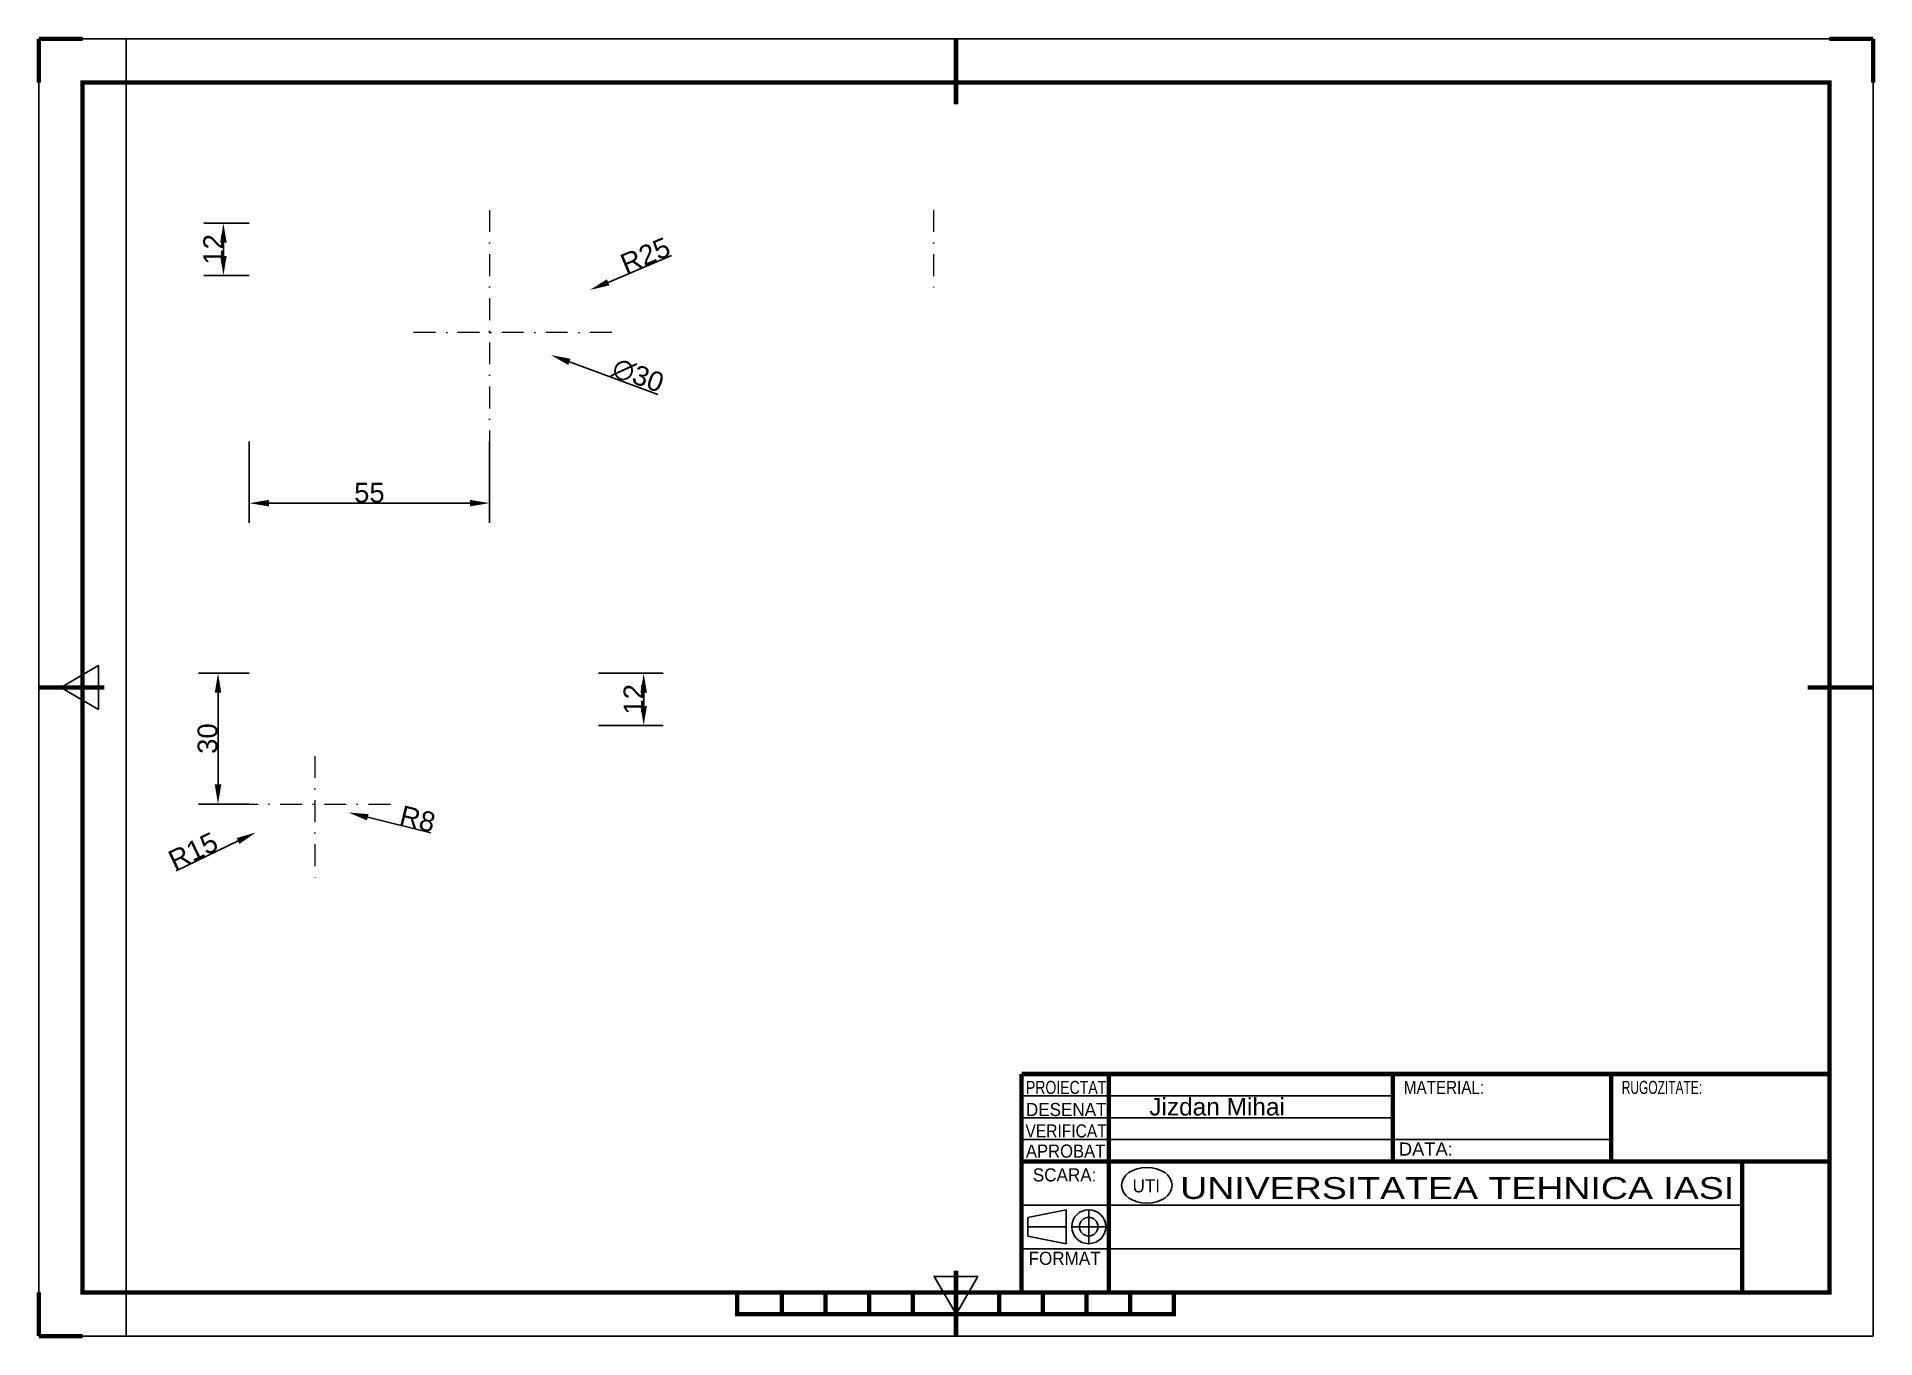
# Paper-space layout 'Layout1' of a CAD drawing. Header units: inches, sheet in millimetres. Extents: x 0 to 420, y 0 to 298.
import ezdxf
from ezdxf.enums import TextEntityAlignment as Align

# ---------------------------------------------------------------- set-up
doc = ezdxf.new("R2010")
doc.units = ezdxf.units.IN
doc.header["$LTSCALE"] = 10
doc.header["$MEASUREMENT"] = 0
doc.linetypes.add('DASHDOT', pattern=[1, 0.5, -0.25, 0, -0.25])
doc.layers.add('axe', color=240, linetype='DASHDOT', lineweight=20)
doc.layers.add('FORMAT', color=222, linetype='Continuous')
doc.styles.get("Standard").update_dxf_attribs({"font": 'arial.ttf'})
doc.styles.add('Text 4.5', font='arial.ttf')
doc.dimstyles.new('Cote 4.5', dxfattribs={"dimtxt": 4.5, "dimasz": 4.5, "dimexe": 4.5, "dimexo": 0, "dimgap": 0.09, "dimtad": 1, "dimdec": 0, "dimzin": 0, "dimdsep": 46, "dimtxsty": 'Text 4.5', "dimcen": 0.09, "dimadec": 0, "dimazin": 0, "dimtfac": 1, "dimtdec": 0, "dimtofl": 0, "dimtmove": 0, "dimatfit": 0, "dimfxl": 1, "dimtolj": 1, "dimtzin": 0, "dimarcsym": 1})

# ---------------------------------------------------------------- blocks, each defined once
blk = doc.blocks.new('*D17')
at = {"color": 0, "lineweight": -2, "transparency": 16777216}
for p, q in [((48.17, 254.82), (37.74, 254.82)), ((42.24, 250.32), (42.24, 247.32)), ((48.17, 242.82), (37.74, 242.82))]:
    blk.add_line(p, q, dxfattribs=at)
at = {"color": 0, "transparency": 16777216}
for points in [[(41.49, 250.32), (42.99, 250.32), (42.24, 254.82)], [(41.49, 247.32), (42.99, 247.32), (42.24, 242.82)]]:
    blk.add_solid(points, dxfattribs=at)
at = {"layer": 'Defpoints', "color": 0, "transparency": 16777216}
for p in [(48.17, 254.82), (42.24, 242.82), (48.17, 242.82)]:
    blk.add_point(p, dxfattribs=at)
at = {"color": 0, "transparency": 16777216, "insert": (39.89, 248.82), "char_height": 4.5, "attachment_point": 5, "rotation": 90, "style": 'Text 4.5'}
blk.add_mtext('\\A1;12', dxfattribs=at)
blk = doc.blocks.new('*D18')
at = {"color": 0, "lineweight": -2, "transparency": 16777216}
for p, q in [((128.17, 151.8), (142.98, 151.8)), ((138.48, 147.3), (138.48, 144.3)), ((128.17, 139.8), (142.98, 139.8))]:
    blk.add_line(p, q, dxfattribs=at)
at = {"color": 0, "transparency": 16777216}
for points in [[(137.73, 147.3), (139.23, 147.3), (138.48, 151.8)], [(137.73, 144.3), (139.23, 144.3), (138.48, 139.8)]]:
    blk.add_solid(points, dxfattribs=at)
at = {"layer": 'Defpoints', "color": 0, "transparency": 16777216}
for p in [(128.17, 151.8), (128.17, 139.8), (138.48, 139.8)]:
    blk.add_point(p, dxfattribs=at)
at = {"color": 0, "transparency": 16777216, "insert": (136.13, 145.8), "char_height": 4.5, "attachment_point": 5, "rotation": 90, "style": 'Text 4.5'}
blk.add_mtext('\\A1;12', dxfattribs=at)
blk = doc.blocks.new('*D19')
at = {"color": 0, "lineweight": -2, "transparency": 16777216}
for p, q in [((48.17, 151.8), (36.51, 151.8)), ((41.01, 147.3), (41.01, 126.3)), ((48.17, 121.8), (36.51, 121.8))]:
    blk.add_line(p, q, dxfattribs=at)
at = {"color": 0, "transparency": 16777216}
for points in [[(40.26, 147.3), (41.76, 147.3), (41.01, 151.8)], [(40.26, 126.3), (41.76, 126.3), (41.01, 121.8)]]:
    blk.add_solid(points, dxfattribs=at)
at = {"layer": 'Defpoints', "color": 0, "transparency": 16777216}
for p in [(48.17, 151.8), (41.01, 121.8), (48.17, 121.8)]:
    blk.add_point(p, dxfattribs=at)
at = {"color": 0, "transparency": 16777216, "insert": (38.62, 136.8), "char_height": 4.5, "attachment_point": 5, "rotation": 90, "style": 'Text 4.5'}
blk.add_mtext('\\A1;30', dxfattribs=at)
blk = doc.blocks.new('*D20')
at = {"color": 0, "lineweight": -2, "transparency": 16777216}
for p, q in [((48.17, 204.82), (48.17, 186.21)), ((103.17, 204.82), (103.17, 186.21)), ((52.67, 190.71), (98.67, 190.71))]:
    blk.add_line(p, q, dxfattribs=at)
at = {"color": 0, "transparency": 16777216}
for points in [[(52.67, 191.46), (52.67, 189.96), (48.17, 190.71)], [(98.67, 191.46), (98.67, 189.96), (103.17, 190.71)]]:
    blk.add_solid(points, dxfattribs=at)
at = {"layer": 'Defpoints', "color": 0, "transparency": 16777216}
for p in [(48.17, 204.82), (103.17, 204.82), (103.17, 190.71)]:
    blk.add_point(p, dxfattribs=at)
at = {"color": 0, "transparency": 16777216, "insert": (75.67, 193.09), "char_height": 4.5, "attachment_point": 5, "style": 'Text 4.5'}
blk.add_mtext('\\A1;55', dxfattribs=at)
blk = doc.blocks.new('*D21')
at = {"color": 0, "lineweight": -2, "transparency": 16777216}
for p, q in [((103.08, 229.82), (103.26, 229.82)), ((103.17, 229.73), (103.17, 229.91)), ((121.46, 223.07), (141.72, 215.6))]:
    blk.add_line(p, q, dxfattribs=at)
at = {"color": 0, "transparency": 16777216}
blk.add_solid([(121.72, 223.77), (121.2, 222.36), (117.24, 224.62)], dxfattribs=at)
at = {"layer": 'Defpoints', "color": 0, "transparency": 16777216}
for p in [(89.09, 235.01), (117.24, 224.62)]:
    blk.add_point(p, dxfattribs=at)
at = {"color": 0, "transparency": 16777216, "insert": (137.19, 219.95), "char_height": 4.5, "attachment_point": 5, "rotation": 339.7551, "style": 'Text 4.5'}
blk.add_mtext('\\A1;∅30', dxfattribs=at)
blk = doc.blocks.new('*D22')
at = {"color": 0, "lineweight": -2, "transparency": 16777216}
for p, q in [((130.35, 241.27), (144.83, 247.38)), ((103.08, 229.82), (103.26, 229.82)), ((103.17, 229.73), (103.17, 229.91))]:
    blk.add_line(p, q, dxfattribs=at)
at = {"color": 0, "transparency": 16777216}
blk.add_solid([(130.06, 241.97), (130.64, 240.58), (126.2, 239.53)], dxfattribs=at)
at = {"layer": 'Defpoints', "color": 0, "transparency": 16777216}
for p in [(126.2, 239.53), (103.17, 229.82)]:
    blk.add_point(p, dxfattribs=at)
at = {"color": 0, "transparency": 16777216, "insert": (138.85, 247.45), "char_height": 4.5, "attachment_point": 5, "rotation": 22.859, "style": 'Text 4.5'}
blk.add_mtext('\\A1;R25', dxfattribs=at)
blk = doc.blocks.new('*D23')
at = {"color": 0, "lineweight": -2, "transparency": 16777216}
for p, q in [((63.08, 121.8), (63.26, 121.8)), ((63.17, 121.71), (63.17, 121.89)), ((75.3, 118.78), (89.76, 115.19))]:
    blk.add_line(p, q, dxfattribs=at)
at = {"color": 0, "transparency": 16777216}
blk.add_solid([(75.48, 119.51), (75.12, 118.06), (70.93, 119.87)], dxfattribs=at)
at = {"layer": 'Defpoints', "color": 0, "transparency": 16777216}
for p in [(63.17, 121.8), (70.93, 119.87)]:
    blk.add_point(p, dxfattribs=at)
at = {"color": 0, "transparency": 16777216, "insert": (86.72, 118.4), "char_height": 4.5, "attachment_point": 5, "rotation": 346.0397, "style": 'Text 4.5'}
blk.add_mtext('\\A1;R8', dxfattribs=at)
blk = doc.blocks.new('*D24')
at = {"color": 0, "lineweight": -2, "transparency": 16777216}
for p, q in [((63.08, 121.8), (63.26, 121.8)), ((63.17, 121.71), (63.17, 121.89)), ((45.59, 113.36), (31.4, 106.54))]:
    blk.add_line(p, q, dxfattribs=at)
at = {"color": 0, "transparency": 16777216}
blk.add_solid([(45.27, 114.03), (45.92, 112.68), (49.65, 115.3)], dxfattribs=at)
at = {"layer": 'Defpoints', "color": 0, "transparency": 16777216}
for p in [(63.17, 121.8), (49.65, 115.3)]:
    blk.add_point(p, dxfattribs=at)
at = {"color": 0, "transparency": 16777216, "insert": (35.3, 111.06), "char_height": 4.5, "attachment_point": 5, "rotation": 25.6586, "style": 'Text 4.5'}
blk.add_mtext('\\A1;R15', dxfattribs=at)

psp = doc.layouts.get("Layout1")

# ---------------------------------------------------------------- linework, layer by layer
at = {"layer": 'axe'}
for p, q in [((103.17, 257.82), (103.17, 201.82)), ((204.83, 257.82), (204.83, 239.82)), ((131.17, 229.82), (85.17, 229.82)), ((63.17, 132.8), (63.17, 103.8)), ((45.17, 121.8), (81.17, 121.8))]:
    psp.add_line(p, q, dxfattribs=at)
at = {"layer": 'FORMAT'}
for p, q in [((420, 297), (0, 297)), ((0, 297), (0, 0)), ((20, 0), (20, 297)), ((420, 0), (420, 297)), ((245, 60), (270, 60)), ((225, 55), (310, 55)), ((225, 50), (310, 50)), ((225, 45), (360, 45)), ((390, 30), (225, 30)), ((226.47, 27.18), (235.23, 28.93)), ((226.47, 25.04), (226.47, 27.18)), ((235.23, 28.93), (235.23, 25.04)), ((240.39, 28.93), (240.39, 21.14)), ((235.23, 25.04), (226.47, 25.04)), ((226.47, 25.04), (226.47, 22.9)), ((226.47, 22.9), (235.23, 21.14)), ((235.23, 21.14), (235.23, 25.04)), ((236.5, 25.04), (244.29, 25.04)), ((390, 20), (225, 20)), ((420, 0), (420, 10)), ((0, 0), (420, 0)), ((420, 0), (410, 0))]:
    psp.add_line(p, q, dxfattribs=at)
at = {"layer": 'FORMAT', "const_width": 1}
for points in [[(0, 297), (10, 297)], [(0, 297), (0, 287)], [(210, 297), (210, 282)], [(420, 297), (410, 297)], [(420, 297), (420, 287)], [(0, 148.5), (15, 148.5)], [(420, 148.5), (405, 148.5)], [(410, 60), (225, 60)], [(225, 60), (225, 10)], [(245, 60), (245, 10)], [(310, 60), (310, 40)], [(360, 60), (360, 40)], [(410, 40), (225, 40)], [(245, 40), (245, 10)], [(390, 10), (390, 40)], [(210, 0), (210, 15)], [(0, 0), (0, 10)], [(170.11, 10), (170.11, 5)], [(180.11, 10), (180.11, 5)], [(190.11, 10), (190.11, 5)], [(200.11, 10), (200.11, 5)], [(219.89, 10), (219.89, 5)], [(229.89, 10), (229.89, 5)], [(239.89, 10), (239.89, 5)], [(249.89, 10), (249.89, 5)], [(0, 0), (10, 0)]]:
    psp.add_lwpolyline(points, dxfattribs=at)
for points in [[(10, 10), (410, 10), (410, 287), (10, 287)], [(259.89, 10), (159.89, 10), (159.89, 5), (259.89, 5)]]:
    psp.add_lwpolyline(points, close=True, dxfattribs=at)
at = {"layer": 'FORMAT'}
for points in [[(13.66, 143.5), (13.66, 153.5), (5, 148.5)], [(215, 13.66), (205, 13.66), (210, 5)]]:
    psp.add_lwpolyline(points, close=True, dxfattribs=at)
for radius in [3.89, 2.14]:
    psp.add_circle((240.39, 25.04), radius, dxfattribs=at)
psp.add_ellipse((253.7, 34.51), major_axis=(5.78, 0), ratio=0.711276, dxfattribs=at)
for p in [(160.11, 10), (175.89, 10), (181.11, 10), (196.89, 10), (202.11, 10), (217.89, 10), (238.89, 10), (259.89, 10), (159.89, 5), (176.11, 5), (180.89, 5), (197.11, 5), (201.89, 5), (222.89, 5), (243.89, 5)]:
    psp.add_point(p, dxfattribs=at)

# ---------------------------------------------------------------- texts
at = {"color": 7, "insert": (254.26, 54.51), "char_height": 4, "attachment_point": 1}
psp.add_mtext_dynamic_manual_height_columns('Jizdan Mihai', width=65.2998, gutter_width=12.5, heights=[0], dxfattribs=at)
at = {"layer": 'FORMAT'}
for s, height, width, p, p2 in [('PROIECTAT', 3, 0.767422, (226.01, 55.43), (244.41, 55.43)), ('MATERIAL:', 3, 0.831948, (312.54, 55.43), (330.95, 55.43)), ('RUGOZITATE:', 3, 0.653315, (362.46, 55.43), (380.86, 55.43)), ('DESENAT', 3, 0.932608, (226.01, 50.37), (244.47, 50.37)), ('VERIFICAT', 3, 0.850963, (225.9, 45.47), (244.52, 45.47)), ('APROBAT', 3, 0.907987, (226.01, 40.85), (244.19, 40.85)), ('UNIVERSITATEA TEHNICA IASI', 5, 1.228775, (261.34, 31.39), (388.2, 31.39))]:
    psp.add_text(s, height=height, dxfattribs=dict(at, width=width)).set_placement(p, p2, align=Align.FIT)
psp.add_text('DATA:', height=3, dxfattribs=at).set_placement((311.42, 41.32))
at = {"layer": 'FORMAT', "width": 0.932608}
for s, p in [('SCARA:', (234.87, 34.5)), ('FORMAT', (234.87, 15.4))]:
    psp.add_text(s, height=3, dxfattribs=at).set_placement(p, align=Align.BOTTOM_CENTER)
psp.add_text('UTI', height=3, dxfattribs=at).set_placement((253.57, 34.39), align=Align.MIDDLE_CENTER)

# ---------------------------------------------------------------- dimensions: what is measured, and where the dimension line sits
for base, p1, p2, picture, middle in [((42.24, 242.82), (48.17, 254.82), (48.17, 242.82), '*D17', (39.89, 248.82)), ((41.01, 121.8), (48.17, 151.8), (48.17, 121.8), '*D19', (38.62, 136.8)), ((138.48, 139.8), (128.17, 151.8), (128.17, 139.8), '*D18', (136.13, 145.8))]:
    dim = psp.add_linear_dim(base=base, p1=p1, p2=p2, angle=90, dimstyle='Cote 4.5', override={"dimlfac": -1})
    dim.commit()
    dim.dimension.update_dxf_attribs({"geometry": picture, "text_midpoint": middle})
for center, mpoint, picture, middle in [((103.17, 229.82), (126.2, 239.53), '*D22', (139.78, 245.25)), ((63.17, 121.8), (70.93, 119.87), '*D23', (86.15, 116.09)), ((63.17, 121.8), (49.65, 115.3), '*D24', (36.34, 108.91))]:
    dim = psp.add_radius_dim(center=center, mpoint=mpoint, dimstyle='Cote 4.5', override={"dimlfac": -1})
    dim.commit()
    dim.dimension.update_dxf_attribs({"geometry": picture, "text_midpoint": middle, "dimtype": 164})
dim = psp.add_diameter_dim_2p(p1=(89.09, 235.01), p2=(117.24, 224.62), dimstyle='Cote 4.5', override={"dimlfac": -1})
dim.commit()
dim.dimension.update_dxf_attribs({"geometry": '*D21', "text_midpoint": (136.32, 217.59), "dimtype": 163})
dim = psp.add_linear_dim(base=(103.17, 190.71), p1=(48.17, 204.82), p2=(103.17, 204.82), dimstyle='Cote 4.5', override={"dimlfac": -1})
dim.commit()
dim.dimension.update_dxf_attribs({"geometry": '*D20', "text_midpoint": (75.67, 193.09)})

doc.saveas('drawing.dxf')
